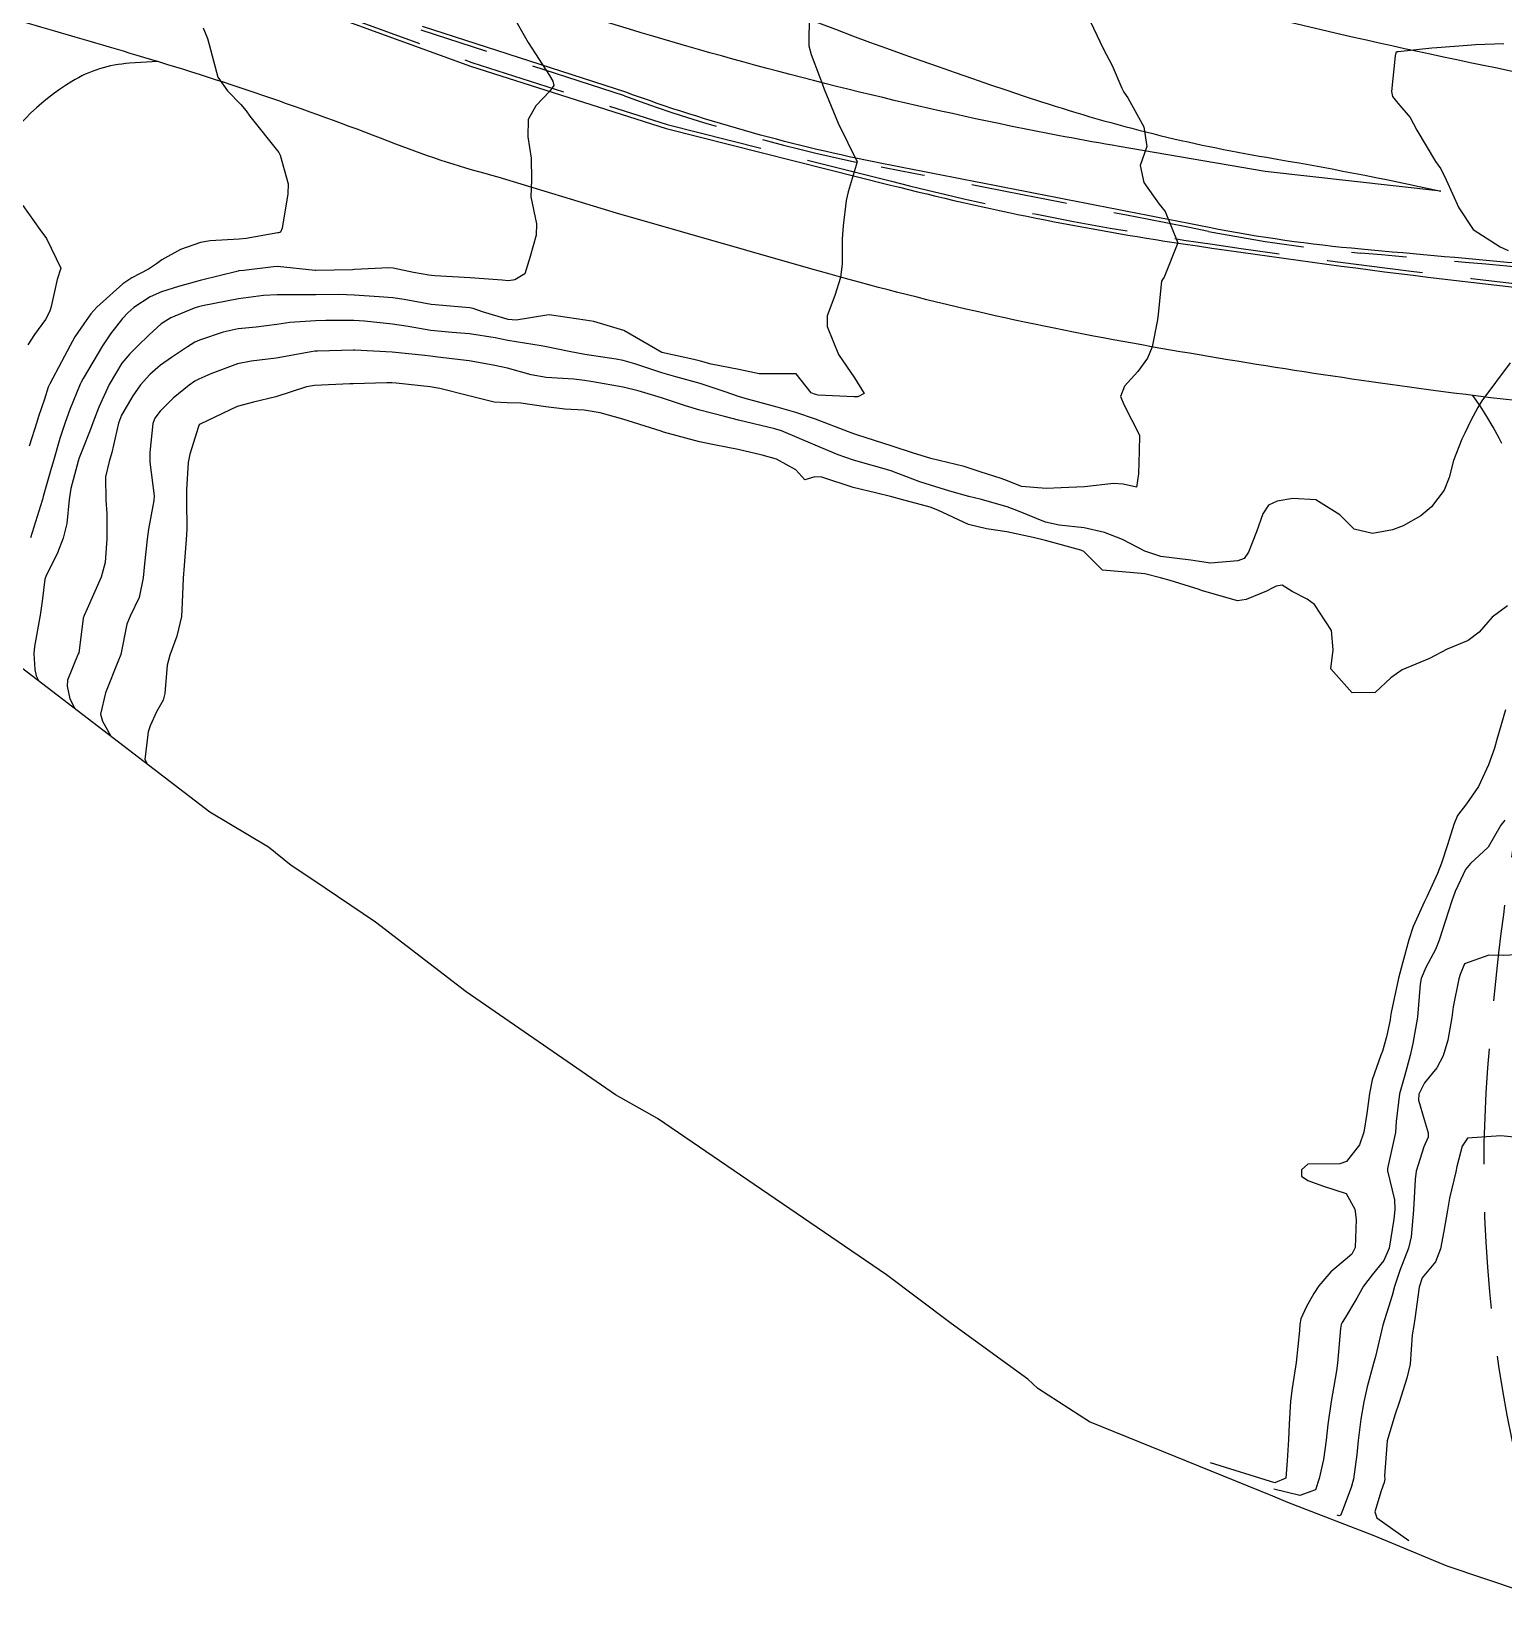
# Model space of a CAD drawing. Header units: metres. Extents: x 298520 to 308411, y 7433745 to 7450750.
# Drawn here: x 302035.2 to 302111.5, y 7441279.1 to 7441360.9 of the extents above; entities that cross this region are included whole.
import ezdxf

# ---------------------------------------------------------------- set-up
doc = ezdxf.new("R2010")
doc.units = ezdxf.units.M
doc.header["$LTSCALE"] = 10
doc.linetypes.add('DASHED', pattern=[0.75, 0.5, -0.25])
for name, color, linetype in [('Area', 45, 'Continuous'), ('Canteiro', 45, 'DASHED'), ('Curvas de Nivel 1m', 11, 'Continuous'), ('Curvas de Nivel 5m', 15, 'Continuous'), ('Vias Primárias', 230, 'Continuous'), ('Vias Secundárias', 230, 'DASHED')]:
    doc.layers.add(name, color=color, linetype=linetype)

msp = doc.modelspace()

# ---------------------------------------------------------------- linework, layer by layer
at = {"layer": 'Area'}
msp.add_polyline3d([(302112.451, 7441280.038, 726.992), (302108.598, 7441281.346, 727.111), (302104.815, 7441282.921, 727.661), (302100.333, 7441284.647, 730.601), (302099.562, 7441284.981, 731.65), (302090.043, 7441288.823, 739.218), (302087.378, 7441290.566, 739.145), (302086.855, 7441291.043, 739.055), (302082.873, 7441293.938, 738.965), (302079.515, 7441296.459, 736.966), (302067.646, 7441304.566, 731.347), (302065.462, 7441305.794, 731.487), (302057.718, 7441311.135, 731.836), (302053.015, 7441314.743, 731.786), (302049.756, 7441316.944, 731.706), (302048.647, 7441317.691, 731.705), (302047.46, 7441318.635, 731.716), (302044.419, 7441320.457, 731.596), (302033.085, 7441329.128, 735.106)], dxfattribs=at)
at = {"layer": 'Canteiro'}
for points in [[(302043.546, 7441364.612), (302058.007, 7441359.343), (302068.151, 7441356.117), (302079.772, 7441353.178, 0.024757), (302094.944, 7441350.132, 0.012698), (302118.831, 7441347.172, 0.021985), (302122.284, 7441346.986, -0.019463), (302128.517, 7441346.681, 0.038601), (302143.352, 7441346.524, -0.013662), (302154.163, 7441346.948, 0.042769), (302179.34, 7441349.407), (302201.745, 7441352.744), (302239.161, 7441358.457), (302288.866, 7441366.416)], [(302257.833, 7441362.207), (302214.222, 7441355.234), (302181.361, 7441350.524), (302168.789, 7441348.895, -0.029027), (302151.189, 7441347.648, 0.010268), (302144.599, 7441347.428, -0.036653), (302121.438, 7441347.88, 0.000967), (302104.114, 7441349.457, -0.026354), (302096.215, 7441350.583, 0.000323), (302079.24, 7441353.912, -0.038905), (302065.934, 7441357.605), (302055.384, 7441361.017)]]:
    msp.add_lwpolyline(points, format="xyb", dxfattribs=at)
at = {"layer": 'Curvas de Nivel 1m', "flags": 128}
for points, elevation in [([(302060.088, 7441361.86), (302060.938, 7441360.381), (302062.046, 7441358.671), (302062.221, 7441358.368), (302062.258, 7441358.151), (302062.038, 7441357.845), (302061.323, 7441357.085), (302060.939, 7441356.381), (302060.909, 7441355.481), (302061.095, 7441354.379), (302061.106, 7441353.255), (302061.068, 7441352.379), (302061.367, 7441350.968), (302061.346, 7441350.376), (302061.035, 7441349.28), (302060.762, 7441348.382), (302060.243, 7441348.063), (302059.919, 7441348.021), (302059.58, 7441348.056), (302057.92, 7441348.178), (302056.087, 7441348.273), (302055.921, 7441348.291), (302055.789, 7441348.309), (302054.978, 7441348.454), (302053.926, 7441348.672), (302053.709, 7441348.689), (302051.924, 7441348.595), (302051.825, 7441348.59), (302049.924, 7441348.554), (302049.877, 7441348.558), (302047.926, 7441348.752), (302047.719, 7441348.749), (302046.178, 7441348.557), (302045.949, 7441348.534), (302045.923, 7441348.529), (302045.885, 7441348.523), (302043.917, 7441348.041), (302042.796, 7441347.719), (302041.911, 7441347.439), (302041.334, 7441347.191), (302040.481, 7441346.624), (302040.172, 7441346.355), (302039.894, 7441346.057), (302039.262, 7441345.259), (302038.861, 7441344.645), (302037.856, 7441342.944), (302037.751, 7441342.764), (302037.7, 7441342.662), (302037.162, 7441341.345), (302036.92, 7441340.669), (302036.649, 7441339.844), (302036.305, 7441338.675), (302036.195, 7441338.28), (302035.784, 7441336.824), (302035.747, 7441336.681), (302035.727, 7441336.625), (302035.119, 7441334.69)], 736), ([(302044.079, 7441361.145), (302044.296, 7441360.578), (302044.379, 7441360.266), (302044.841, 7441358.572), (302045.334, 7441357.865), (302046.029, 7441357.163), (302046.301, 7441356.832), (302046.494, 7441356.555), (302047.995, 7441354.665), (302048.073, 7441354.539), (302048.492, 7441353.047), (302048.472, 7441352.533), (302048.165, 7441350.746), (302048.091, 7441350.538), (302047.985, 7441350.507), (302047.952, 7441350.499), (302046.3, 7441350.205), (302045.947, 7441350.171), (302044.432, 7441350.089), (302043.944, 7441350.008), (302042.902, 7441349.636), (302041.93, 7441349.105), (302041.647, 7441348.893), (302041.247, 7441348.617), (302040.378, 7441348.166), (302039.915, 7441347.866), (302038.56, 7441346.65), (302038.257, 7441346.295), (302037.89, 7441345.789), (302037.426, 7441345.118), (302037.18, 7441344.667), (302036.728, 7441343.808), (302036.116, 7441342.677), (302036.037, 7441342.492), (302035.845, 7441341.882), (302035.543, 7441340.976), (302035.448, 7441340.684), (302035.057, 7441339.445)], 737), ([(302090.085, 7441361.485), (302090.771, 7441360.029), (302091.217, 7441359.185), (302091.735, 7441358.015), (302091.836, 7441357.808), (302092.038, 7441357.502), (302092.871, 7441356.002), (302093.028, 7441354.979), (302092.671, 7441354.003), (302092.865, 7441353.12), (302093.662, 7441351.993), (302093.967, 7441351.613), (302094.636, 7441349.98), (302093.925, 7441348.204), (302093.828, 7441348.087), (302093.784, 7441347.991), (302093.607, 7441346.292), (302093.577, 7441345.993), (302093.294, 7441344.584), (302093.056, 7441343.998), (302092.557, 7441343.313), (302091.858, 7441342.552), (302091.664, 7441342.013), (302091.846, 7441341.567), (302092.641, 7441340.002), (302092.629, 7441339.187), (302092.596, 7441338.002), (302092.495, 7441337.304), (302091.797, 7441337.462), (302091.289, 7441337.509), (302089.796, 7441337.329), (302088.573, 7441337.274), (302087.795, 7441337.243), (302086.519, 7441337.349), (302085.798, 7441337.633), (302085.469, 7441337.754), (302084.383, 7441338.101), (302083.806, 7441338.305), (302083.541, 7441338.378), (302081.813, 7441338.807), (302080.865, 7441339.096), (302079.822, 7441339.447), (302077.982, 7441340.028), (302077.831, 7441340.075), (302077.549, 7441340.183), (302075.839, 7441340.837), (302074.811, 7441341.184), (302073.845, 7441341.457), (302072.191, 7441341.905), (302071.85, 7441342.008), (302071.153, 7441342.257), (302069.857, 7441342.693), (302068.601, 7441343.029), (302067.862, 7441343.236), (302066.466, 7441343.715), (302065.869, 7441343.883), (302065.494, 7441343.95), (302063.871, 7441344.197), (302063.062, 7441344.358), (302061.876, 7441344.599), (302061.609, 7441344.64), (302059.881, 7441344.921), (302059.228, 7441345.054), (302057.886, 7441345.262), (302056.984, 7441345.332), (302055.888, 7441345.445), (302054.708, 7441345.64), (302053.892, 7441345.765), (302052.45, 7441345.929), (302051.895, 7441345.96), (302050.442, 7441345.957), (302049.894, 7441345.942), (302048.576, 7441345.846), (302047.891, 7441345.747), (302046.82, 7441345.619), (302045.887, 7441345.52), (302045.107, 7441345.349), (302043.878, 7441344.941), (302043.637, 7441344.832), (302043.258, 7441344.596), (302042.428, 7441344.044), (302041.863, 7441343.641), (302041.314, 7441343.159), (302040.828, 7441342.62), (302040.42, 7441342.051), (302039.837, 7441341.039), (302039.69, 7441340.632), (302039.342, 7441339.105), (302039.205, 7441338.639), (302039.005, 7441337.852), (302039.024, 7441336.641), (302039.079, 7441335.943), (302039.084, 7441334.64), (302038.984, 7441333.402), (302038.791, 7441332.644), (302038.056, 7441330.994), (302037.896, 7441330.657), (302037.851, 7441330.518), (302037.692, 7441329.26), (302037.618, 7441328.726), (302037.599, 7441328.661), (302037.042, 7441327.293), (302037.017, 7441326.993), (302037.163, 7441326.328), (302037.413, 7441325.84)], 734), ([(302111.534, 7441360.315), (302110.07, 7441360.254), (302109.65, 7441360.224), (302108.067, 7441360.11), (302107.798, 7441360.092), (302106.064, 7441359.9), (302106.015, 7441359.889), (302105.941, 7441359.842), (302105.911, 7441359.692), (302105.713, 7441357.845), (302105.765, 7441357.569), (302106.037, 7441357.231), (302106.686, 7441356.49), (302107.035, 7441355.83), (302107.999, 7441354.212), (302108.271, 7441353.817), (302108.549, 7441353.253), (302109.199, 7441351.808), (302109.956, 7441350.674), (302111.35, 7441349.779), (302111.764, 7441349.596)], 733), ([(302034.729, 7441351.929), (302035.599, 7441350.684), (302035.946, 7441350.219), (302036.689, 7441348.672), (302036.501, 7441348.09), (302036.189, 7441346.677), (302036.128, 7441346.449), (302035.893, 7441346.003), (302035.327, 7441345.24), (302034.974, 7441344.689)], 738), ([(302111.873, 7441343.77), (302110.404, 7441341.792), (302110.192, 7441341.451), (302109.837, 7441340.77), (302109.513, 7441340.118), (302109.362, 7441339.805), (302108.931, 7441338.69), (302108.707, 7441337.811), (302108.446, 7441337.164), (302107.788, 7441336.294), (302107.233, 7441335.828), (302106.317, 7441335.3), (302105.772, 7441335.104), (302104.724, 7441334.905), (302103.772, 7441335.129), (302103.042, 7441335.877), (302101.791, 7441336.658), (302100.6, 7441336.717), (302099.79, 7441336.58), (302099.327, 7441336.385), (302099.039, 7441335.927), (302098.709, 7441334.991), (302098.301, 7441333.935), (302098.069, 7441333.617), (302097.748, 7441333.484), (302096.325, 7441333.377), (302095.748, 7441333.451), (302095.305, 7441333.523), (302093.75, 7441333.718), (302092.917, 7441333.998), (302091.762, 7441334.601), (302090.836, 7441334.955), (302089.77, 7441335.203), (302088.484, 7441335.341), (302087.774, 7441335.496), (302086.359, 7441336.074), (302085.785, 7441336.299), (302084.379, 7441336.691), (302083.79, 7441336.835), (302082.806, 7441337.106), (302081.796, 7441337.419), (302081.257, 7441337.597), (302079.803, 7441338.142), (302079.754, 7441338.16), (302077.811, 7441338.705), (302077.006, 7441338.997), (302075.822, 7441339.491), (302074.067, 7441340.226), (302073.897, 7441340.292), (302073.834, 7441340.309), (302073.729, 7441340.336), (302071.838, 7441340.781), (302071.12, 7441340.977), (302069.843, 7441341.315), (302069.095, 7441341.531), (302067.849, 7441341.95), (302066.643, 7441342.312), (302065.855, 7441342.493), (302064.282, 7441342.769), (302063.858, 7441342.841), (302063.305, 7441342.909), (302061.859, 7441343.008), (302061.09, 7441343.148), (302059.864, 7441343.481), (302059.11, 7441343.646), (302057.867, 7441343.858), (302056.243, 7441344.062), (302055.87, 7441344.103), (302055.568, 7441344.143), (302053.871, 7441344.314), (302051.941, 7441344.42), (302051.872, 7441344.419), (302050.007, 7441344.373), (302049.871, 7441344.362), (302049.686, 7441344.328), (302047.867, 7441343.996), (302046.568, 7441343.851), (302045.864, 7441343.707), (302044.465, 7441343.187), (302043.856, 7441342.921), (302043.644, 7441342.803), (302043.342, 7441342.595), (302042.516, 7441341.934), (302041.839, 7441341.251), (302041.563, 7441340.885), (302041.46, 7441340.614), (302041.317, 7441339.108), (302041.316, 7441338.615), (302041.527, 7441336.871), (302041.524, 7441336.613), (302041.247, 7441335.129), (302041.171, 7441334.616), (302041.027, 7441333.333), (302040.96, 7441332.618), (302040.753, 7441331.59), (302040.29, 7441330.624), (302040.119, 7441330.213), (302039.797, 7441328.629), (302039.772, 7441328.539), (302039.68, 7441328.339), (302039.011, 7441326.64), (302038.755, 7441325.54), (302038.852, 7441325.171), (302039.293, 7441324.4)], 733), ([(302111.724, 7441331.162), (302110.931, 7441330.566), (302110.26, 7441329.792), (302109.698, 7441329.353), (302108.602, 7441328.903), (302107.689, 7441328.429), (302106.26, 7441327.841), (302105.679, 7441327.42), (302104.871, 7441326.658), (302103.671, 7441326.652), (302102.56, 7441327.881), (302102.695, 7441328.883), (302102.605, 7441329.881), (302101.726, 7441331.222), (302101.342, 7441331.509), (302100.561, 7441331.908), (302100.042, 7441332.222), (302099.736, 7441332.185), (302099.567, 7441332.09), (302099.23, 7441331.925), (302098.17, 7441331.494), (302097.728, 7441331.418), (302095.86, 7441331.959), (302095.733, 7441332.004), (302094.232, 7441332.476), (302093.739, 7441332.609), (302092.919, 7441332.821), (302091.742, 7441332.925), (302090.731, 7441333.013), (302089.752, 7441333.967), (302089.592, 7441334.042), (302087.76, 7441334.542), (302087.119, 7441334.71), (302085.767, 7441334.993), (302084.71, 7441335.155), (302083.772, 7441335.382), (302082.183, 7441336.126), (302081.784, 7441336.277), (302080.304, 7441336.669), (302079.789, 7441336.814), (302078.943, 7441337.017), (302077.794, 7441337.296), (302076.167, 7441337.828), (302075.799, 7441337.846), (302075.29, 7441337.7), (302074.822, 7441338.215), (302073.811, 7441338.758), (302073.078, 7441338.974), (302071.818, 7441339.271), (302070.575, 7441339.509), (302069.824, 7441339.661), (302067.958, 7441340.171), (302067.832, 7441340.211), (302067.548, 7441340.303), (302065.838, 7441340.845), (302064.673, 7441341.169), (302063.842, 7441341.305), (302062.839, 7441341.364), (302061.844, 7441341.478), (302060.556, 7441341.673), (302059.846, 7441341.689), (302059.166, 7441341.72), (302057.849, 7441342.055), (302056.356, 7441342.435), (302055.854, 7441342.51), (302054.091, 7441342.702), (302053.855, 7441342.725), (302053.597, 7441342.731), (302051.855, 7441342.666), (302051.682, 7441342.664), (302049.854, 7441342.591), (302049.428, 7441342.516), (302047.847, 7441341.998), (302046.679, 7441341.718), (302045.842, 7441341.494), (302043.914, 7441340.589), (302043.869, 7441340.553), (302043.831, 7441340.467), (302043.378, 7441339.026), (302043.304, 7441338.595), (302043.215, 7441337.17), (302043.216, 7441336.596), (302043.225, 7441335.131), (302043.194, 7441334.596), (302043.084, 7441333.252), (302043.043, 7441332.597), (302042.995, 7441331.323), (302042.945, 7441330.598), (302042.718, 7441329.58), (302042.34, 7441328.603), (302042.205, 7441328.077), (302042.09, 7441326.606), (302041.998, 7441326.268), (302041.653, 7441325.656), (302041.32, 7441324.939), (302041.224, 7441324.614), (302041.057, 7441323.18), (302041.163, 7441322.96)], 732), ([(302111.628, 7441325.771), (302111.186, 7441324.23), (302111.051, 7441323.779), (302110.744, 7441322.903), (302110.233, 7441321.791), (302109.604, 7441320.895), (302109.129, 7441320.273), (302108.948, 7441319.806), (302108.627, 7441318.759), (302108.302, 7441317.813), (302108.095, 7441317.277), (302107.545, 7441316.067), (302107.418, 7441315.822), (302106.83, 7441314.524), (302106.619, 7441313.833), (302106.293, 7441312.63), (302106.07, 7441311.841), (302105.698, 7441310.069), (302105.666, 7441309.847), (302105.639, 7441309.679), (302105.457, 7441308.808), (302105.243, 7441308.055), (302105.168, 7441307.853), (302104.719, 7441306.568), (302104.576, 7441305.858), (302104.443, 7441304.824), (302104.287, 7441303.861), (302104.049, 7441303.201), (302103.378, 7441302.333), (302103.04, 7441302.21), (302101.376, 7441302.189), (302101.047, 7441301.895), (302101.048, 7441301.573), (302101.367, 7441301.344), (302102.186, 7441301.06), (302103.361, 7441300.679), (302103.819, 7441299.865), (302103.883, 7441299.326), (302103.824, 7441297.865), (302103.651, 7441297.535), (302103.316, 7441297.225), (302102.571, 7441296.617), (302101.94, 7441295.884), (302101.693, 7441295.49), (302101.286, 7441294.773), (302101.003, 7441294.168), (302100.955, 7441293.895), (302100.937, 7441293.562), (302100.762, 7441291.905), (302100.568, 7441290.578), (302100.476, 7441289.908), (302100.409, 7441288.714), (302100.373, 7441287.908), (302100.294, 7441286.806), (302100.227, 7441285.91), (302099.668, 7441285.67), (302096.323, 7441286.7)], 731), ([(302112.214, 7441313.055), (302111.505, 7441313.02), (302110.755, 7441313.031), (302109.501, 7441312.589), (302109.272, 7441312.025), (302109.214, 7441311.803), (302108.921, 7441310.364), (302108.845, 7441309.806), (302108.635, 7441308.628), (302108.401, 7441307.81), (302108.065, 7441307.186), (302107.429, 7441306.421), (302107.134, 7441305.824), (302107.106, 7441305.512), (302107.403, 7441304.517), (302107.624, 7441303.818), (302107.61, 7441303.599), (302107.386, 7441303.087), (302106.988, 7441301.826), (302106.943, 7441301.4), (302106.86, 7441299.827), (302106.728, 7441298.433), (302106.594, 7441297.831), (302106.146, 7441296.672), (302105.867, 7441295.842), (302105.754, 7441295.385), (302105.273, 7441293.85), (302104.883, 7441292.227), (302104.783, 7441291.855), (302104.446, 7441290.653), (302104.276, 7441289.86), (302104.115, 7441288.966), (302103.979, 7441287.862), (302103.92, 7441287.138), (302103.745, 7441285.864), (302103.626, 7441285.415), (302103.166, 7441284.226), (302103.06, 7441283.976), (302102.998, 7441283.955), (302102.903, 7441283.98)], 729), ([(302113.122, 7441303.485), (302111.392, 7441303.658), (302109.652, 7441303.536), (302109.386, 7441303.123), (302109.11, 7441302.068), (302109.044, 7441301.803), (302108.729, 7441300.437), (302108.613, 7441299.807), (302108.428, 7441298.718), (302108.263, 7441297.811), (302107.993, 7441297.137), (302107.308, 7441296.298), (302107.144, 7441295.822), (302106.924, 7441294.18), (302106.866, 7441293.826), (302106.79, 7441293.349), (302106.678, 7441291.829), (302106.504, 7441291.089), (302106.113, 7441289.837), (302105.895, 7441289.168), (302105.489, 7441287.846), (302105.358, 7441286.021), (302105.366, 7441285.847), (302105.337, 7441285.691), (302105.174, 7441285.256), (302104.846, 7441284.164), (302104.947, 7441283.852), (302106.613, 7441282.67)], 728)]:
    msp.add_lwpolyline(points, dxfattribs=dict(at, elevation=elevation))
at = {"layer": 'Curvas de Nivel 5m', "flags": 128}
for points, elevation in [([(302075.551, 7441362.208), (302075.49, 7441360.791), (302075.496, 7441360.208), (302075.612, 7441359.761), (302076.047, 7441358.615), (302076.197, 7441358.198), (302076.289, 7441357.949), (302077.017, 7441356.19), (302077.993, 7441354.18), (302077.533, 7441352.629), (302077.436, 7441352.185), (302077.27, 7441350.87), (302077.227, 7441350.187), (302077.226, 7441348.895), (302077.142, 7441348.188), (302076.847, 7441347.257), (302076.435, 7441346.195), (302076.446, 7441345.643), (302077.033, 7441344.188), (302077.861, 7441342.99), (302078.355, 7441342.175), (302078.034, 7441341.995), (302077.851, 7441341.992), (302075.969, 7441342.082), (302075.852, 7441342.112), (302075.783, 7441342.132), (302075.611, 7441342.204), (302074.834, 7441343.187), (302073.863, 7441343.192), (302072.908, 7441343.194), (302071.865, 7441343.416), (302070.434, 7441343.697), (302069.869, 7441343.844), (302069.527, 7441343.932), (302067.873, 7441344.3), (302065.89, 7441345.441), (302064.334, 7441345.906), (302063.897, 7441345.967), (302062.023, 7441346.247), (302061.901, 7441346.243), (302060.311, 7441345.972), (302059.897, 7441346.005), (302058.564, 7441346.41), (302058.076, 7441346.588), (302057.905, 7441346.622), (302057.697, 7441346.63), (302055.906, 7441346.782), (302054.502, 7441347.054), (302053.91, 7441347.139), (302053.202, 7441347.185), (302051.911, 7441347.274), (302051.108, 7441347.301), (302049.911, 7441347.29), (302048.669, 7441347.287), (302047.91, 7441347.294), (302047.2, 7441347.257), (302045.908, 7441347.086), (302044.034, 7441346.718), (302043.904, 7441346.685), (302043.829, 7441346.665), (302043.609, 7441346.593), (302042.397, 7441346.103), (302041.89, 7441345.778), (302041.28, 7441345.218), (302040.671, 7441344.622), (302040.269, 7441344.226), (302039.864, 7441343.739), (302039.194, 7441342.64), (302038.659, 7441341.466), (302038.359, 7441340.652), (302038.22, 7441340.261), (302037.812, 7441339.265), (302037.637, 7441338.83), (302037.586, 7441338.662), (302037.211, 7441337.244), (302037.119, 7441336.667), (302037.006, 7441335.432), (302036.82, 7441334.669), (302036.519, 7441333.905), (302035.914, 7441332.678), (302035.867, 7441332.544), (302035.72, 7441331.391), (302035.624, 7441330.681), (302035.325, 7441329.049), (302035.289, 7441328.686), (302035.338, 7441327.857), (302035.415, 7441327.524), (302035.543, 7441327.28)], 735), ([(302111.596, 7441320.035), (302111.389, 7441319.773), (302110.725, 7441318.634), (302109.808, 7441317.796), (302109.56, 7441317.475), (302109.02, 7441316.333), (302108.825, 7441315.807), (302108.511, 7441314.828), (302108.181, 7441313.813), (302107.99, 7441313.333), (302107.499, 7441312.392), (302107.26, 7441311.823), (302107.199, 7441311.533), (302107.058, 7441309.826), (302106.823, 7441308.459), (302106.687, 7441307.831), (302106.411, 7441306.814), (302106.136, 7441305.839), (302105.963, 7441304.403), (302105.923, 7441303.842), (302105.504, 7441301.977), (302105.499, 7441301.848), (302105.866, 7441300.35), (302105.888, 7441299.842), (302105.839, 7441299.349), (302105.594, 7441297.846), (302105.316, 7441297.192), (302104.713, 7441296.451), (302104.269, 7441295.86), (302103.915, 7441295.243), (302103.277, 7441294.169), (302103.159, 7441293.987), (302103.109, 7441293.872), (302103.073, 7441293.675), (302102.908, 7441291.875), (302102.856, 7441291.483), (302102.591, 7441289.88), (302102.403, 7441288.695), (302102.317, 7441287.883), (302102.187, 7441286.879), (302101.955, 7441285.888), (302101.772, 7441285.296), (302100.961, 7441285.004), (302099.613, 7441285.34)], 730)]:
    msp.add_lwpolyline(points, dxfattribs=dict(at, elevation=elevation))
at = {"layer": 'Vias Primárias'}
for points in [[(302033.733, 7441382.06, 0.030193), (302045.51, 7441375.13, 0.009635), (302059.472, 7441368.347, 0.029199), (302087.554, 7441357.307, 0.037082), (302099.223, 7441354.426, -0.01163), (302108.281, 7441352.672), (302099.155, 7441353.681), (302091.585, 7441354.983, -0.008149), (302085.955, 7441356.046, -0.022259), (302066.801, 7441360.885, -0.010425), (302054.269, 7441364.938, -0.013819), (302041.317, 7441369.832, -0.012798), (302027.176, 7441376.055, -0.025122)], [(302316.477, 7441363.977), (302273.99, 7441357.439), (302241.765, 7441352.204), (302209.478, 7441347.291), (302186.412, 7441344.111, 0.013073), (302180.134, 7441343.142, -0.023637), (302176.134, 7441342.61, -0.004615), (302155.973, 7441341.082, -0.014285), (302144.913, 7441340.663, 0.000023), (302135.07, 7441340.572, -0.023748), (302117.976, 7441341.223, -0.012059), (302107.636, 7441342.363, -0.011347), (302091.782, 7441344.865, -0.024932), (302075.589, 7441348.64), (302065.521, 7441351.524), (302059.384, 7441353.397, -0.030623), (302054.074, 7441355.104, 0.020469), (302041.001, 7441359.603, 0.005331), (302029.597, 7441362.88, 0.032396)], [(302043.475, 7441364.425), (302057.943, 7441359.153), (302068.096, 7441355.924), (302079.723, 7441352.984, 0.024757), (302094.914, 7441349.934, 0.012698), (302118.811, 7441346.973, 0.021985), (302122.282, 7441346.786, -0.019463), (302128.5, 7441346.482, 0.038601), (302143.365, 7441346.324, -0.013662), (302154.165, 7441346.748, 0.042763), (302179.373, 7441349.21), (302201.775, 7441352.546), (302239.192, 7441358.26), (302288.897, 7441366.218)], [(302216.743, 7441362.484), (302194.68, 7441358.779, -0.007378), (302175.144, 7441355.794, -0.01963), (302159.118, 7441354.225, -0.02854), (302144.522, 7441354.207, -0.023359), (302130.034, 7441355.697, -0.015576), (302107.717, 7441359.766, -0.016239), (302086.706, 7441364.996, -0.068889)], [(302257.802, 7441362.405), (302214.192, 7441355.431), (302181.334, 7441350.722), (302168.763, 7441349.094, -0.029027), (302151.187, 7441347.848, 0.010268), (302144.588, 7441347.628, -0.036653), (302121.456, 7441348.079, 0.000967), (302104.132, 7441349.656, -0.026354), (302096.254, 7441350.779, 0.000323), (302079.278, 7441354.108, -0.038915), (302065.999, 7441357.794), (302055.451, 7441361.205)]]:
    msp.add_lwpolyline(points, format="xyb", dxfattribs=at)
at = {"layer": 'Vias Secundárias'}
for points, elevation in [([(302041.722, 7441359.385), (302040.256, 7441359.298, 0.123456), (302037.259, 7441358.354, 0.121443), (302033.008, 7441354.044, 0.111065), (302032.049, 7441351.105), (302030.744, 7441347.141), (302029.552, 7441343.524), (302028.253, 7441343.952), (302028.096, 7441343.415)], 742.458), ([(302114.884, 7441279.149), (302114.109, 7441280.938, -0.045685), (302112.236, 7441286.639, -0.075838), (302110.696, 7441307.196, -0.026196), (302112.751, 7441323.046, 0.058446), (302113.355, 7441332.38, 0.144823), (302109.931, 7441342.066, -1.960533)], 726.695)]:
    msp.add_lwpolyline(points, format="xyb", dxfattribs=dict(at, elevation=elevation))

doc.saveas('drawing.dxf')
